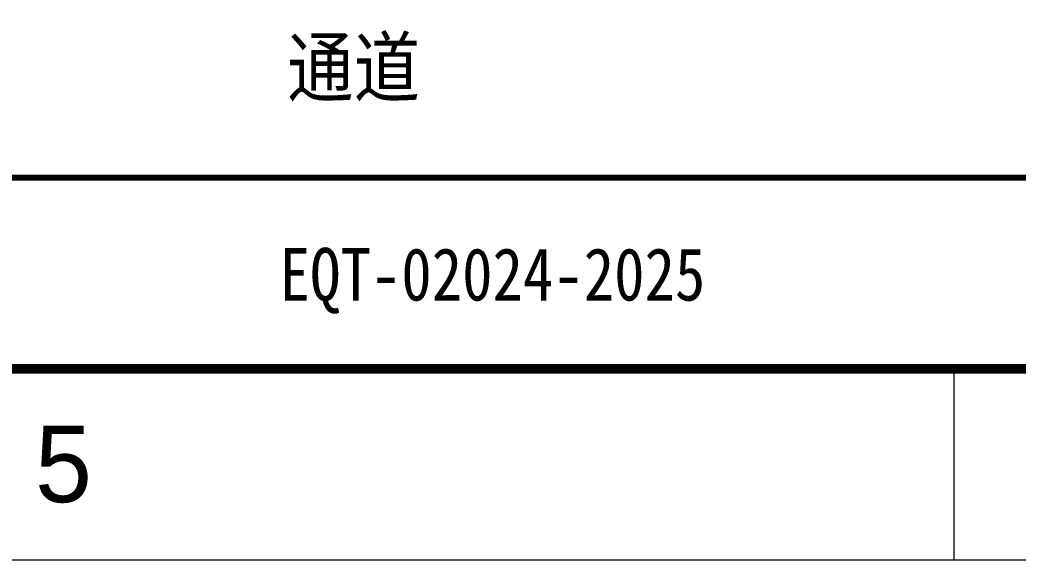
# Model space of a CAD drawing. Extents: x 148 to 221443, y -36682 to 6758.
# Drawn here: x 52649 to 53693, y -36458 to -35893 of the extents above; entities that cross this region are included whole.
import ezdxf
from ezdxf.enums import TextEntityAlignment as Align

# ---------------------------------------------------------------- set-up
doc = ezdxf.new("R2010")
doc.units = 0
doc.header["$LTSCALE"] = 10
doc.header["$MEASUREMENT"] = 0
doc.layers.add('2（细实线）', color=3, linetype='Continuous', lineweight=20)
doc.layers.add('图框层', color=7, linetype='Continuous', lineweight=15)
doc.styles.add('HZ', font='ROMS.SHX', dxfattribs={"width": 0.75, "bigfont": 'GBCBIG.SHX'})
doc.styles.add('tkhz2', font='')
doc.styles.get('tkhz2').set_extended_font_data('SimSun')

# ---------------------------------------------------------------- blocks, each defined once
blk = doc.blocks.new('a2')
blk.add_line((15801.92, 9706.742), (15801.92, 9716.742))
at = {"layer": '图框层', "ltscale": 10}
blk.add_lwpolyline([(15311.086, 10126.742), (15905.086, 10126.742), (15905.086, 9706.742), (15311.086, 9706.742)], close=True, dxfattribs=at)
at = {"layer": '图框层', "ltscale": 10, "const_width": 0.5}
blk.add_lwpolyline([(15336.086, 10116.742), (15895.086, 10116.742), (15895.086, 9716.742), (15336.086, 9716.742)], close=True, dxfattribs=at)
at = {"style": 'HZ'}
blk.add_text('5', height=4, dxfattribs=at).set_placement((15755.336, 9711.742), align=Align.MIDDLE)

msp = doc.modelspace()

# ---------------------------------------------------------------- linework, layer by layer
at = {"layer": '图框层', "const_width": 6}
msp.add_lwpolyline([(51890.0223, -36258.0426), (55490.0223, -36258.0426), (55490.0223, -35578.0426), (51890.0223, -35578.0426)], close=True, dxfattribs=at)
msp.add_lwpolyline([(51890.0223, -36058.0426), (55490.0223, -36058.0426)], dxfattribs=at)

# ---------------------------------------------------------------- block references
at = {"layer": '2（细实线）', "xscale": 20, "yscale": 20, "zscale": 20}
msp.add_blockref('a2', (-262411.7048, -230592.8857), dxfattribs=at)

# ---------------------------------------------------------------- texts
at = {"layer": '图框层', "style": 'tkhz2', "width": 0.85}
msp.add_text('EQT-02024-2025', height=55, dxfattribs=at).set_placement((53143.7825, -36186.5643), align=Align.CENTER)
msp.add_attdef('通道', text='', height=60, dxfattribs=at).set_placement((52998.4636, -35972.6858), align=Align.CENTER)

doc.saveas('drawing.dxf')
